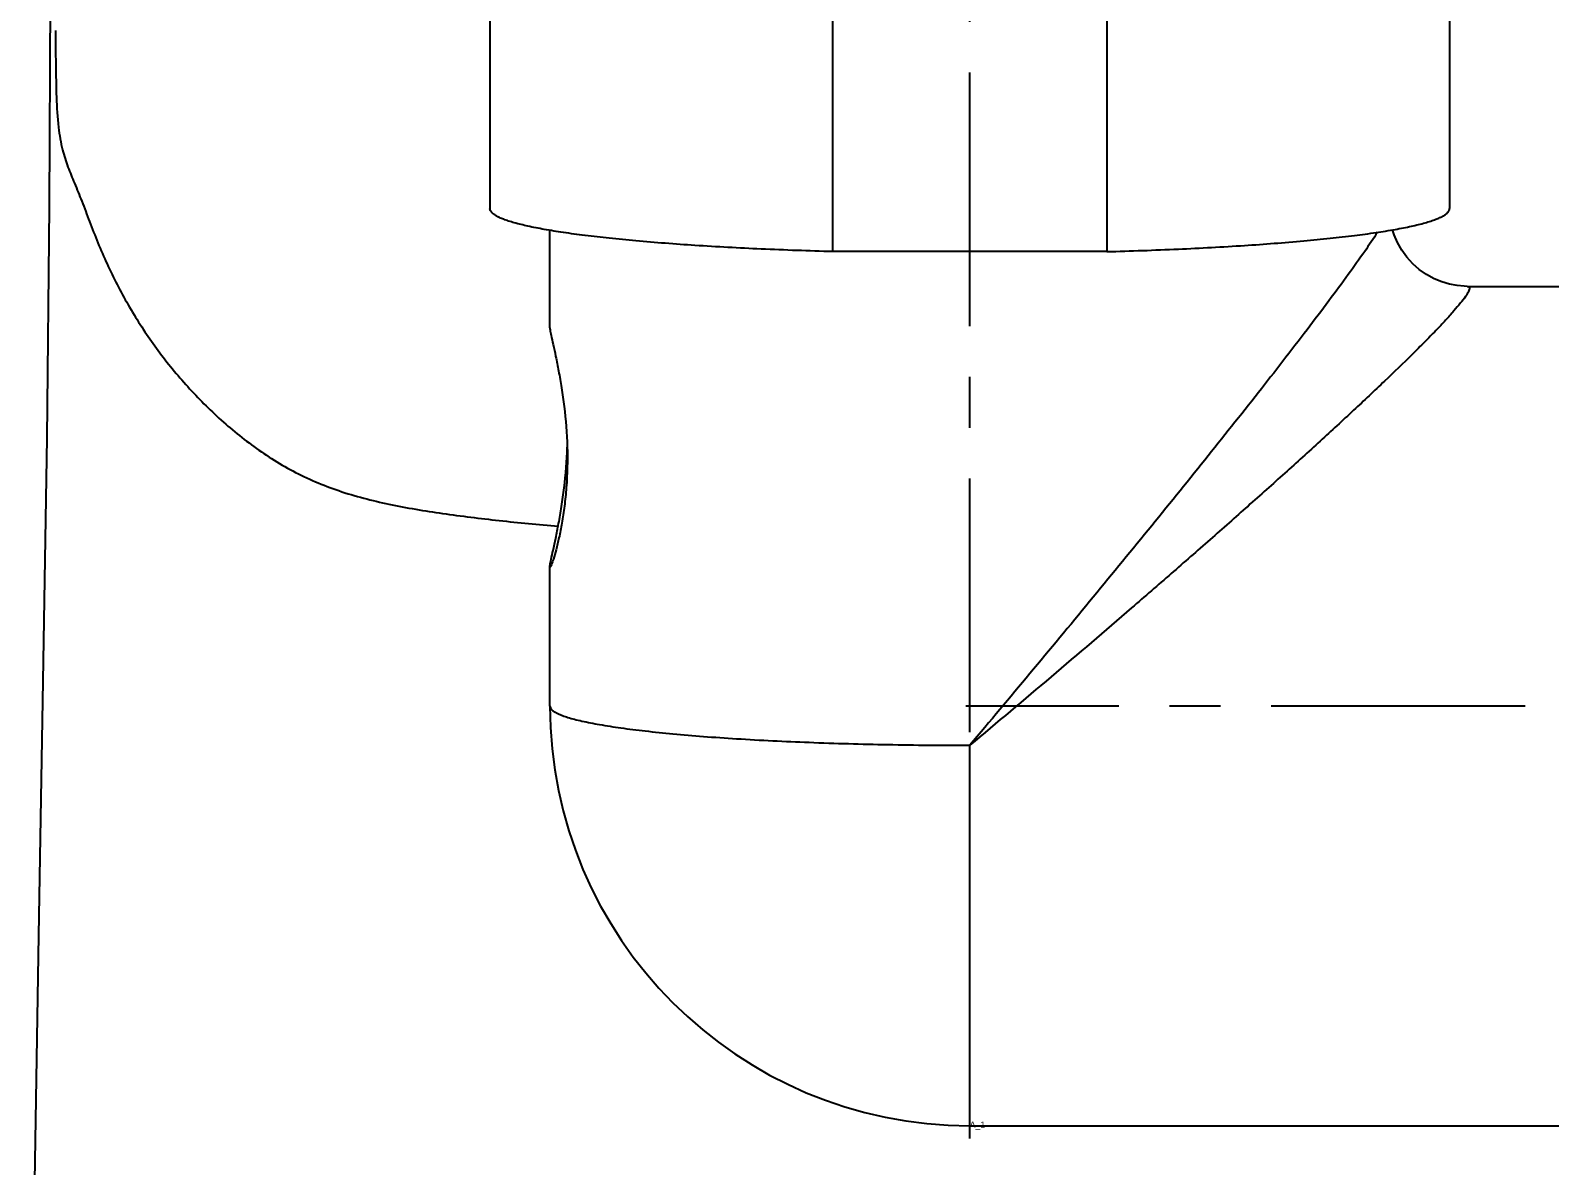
# Model space of a CAD drawing. Header units: millimetres. Extents: x 601 to 1195, y -13 to 407.
# Drawn here: x 1010.33 to 1048.32, y 185.28 to 213.68 of the extents above; entities that cross this region are included whole.
import ezdxf

# ---------------------------------------------------------------- set-up
doc = ezdxf.new("R2010")
doc.units = ezdxf.units.MM
doc.header["$LTSCALE"] = 0.1
doc.linetypes.add('CENTERX2', pattern=[101.6, 63.5, -12.7, 12.7, -12.7])
for name, color, linetype in [('02___PRT_ALL_AXES', 7, 'Continuous'), ('CENTER', 1, 'CENTERX2'), ('DIM', 3, 'Continuous')]:
    doc.layers.add(name, color=color, linetype=linetype)
doc.styles.get("Standard").update_dxf_attribs({"font": 'arial.ttf'})
doc.dimstyles.new('ISO-25', dxfattribs={"dimtxt": 3.5, "dimasz": 3.5, "dimexe": 1.25, "dimexo": 0.625, "dimtad": 1, "dimtih": 1, "dimtoh": 1, "dimdec": 1, "dimdsep": 46, "dimtxsty": 'Standard', "dimcen": 2.5, "dimclrd": 5, "dimclre": 5, "dimclrt": 5, "dimadec": 0, "dimazin": 0, "dimtfac": 1, "dimtdec": 1, "dimtmove": 0, "dimatfit": 3, "dimfxl": 1, "dimarcsym": 0})

# ---------------------------------------------------------------- blocks, each defined once
blk = doc.blocks.new('*D9')
at = {"layer": 'Defpoints', "color": 0, "transparency": 16777216}
for p in [(1033.819, 294.026), (1057.171, 177.234), (1076.334, 177.234)]:
    blk.add_point(p, dxfattribs=at)
at = {"layer": 'DIM', "color": 5, "lineweight": -2, "transparency": 16777216}
for p, q in [((1034.444, 294.026), (1077.584, 294.026)), ((1076.334, 290.526), (1076.334, 238.042)), ((1076.334, 180.734), (1076.334, 233.218)), ((1057.796, 177.234), (1077.584, 177.234))]:
    blk.add_line(p, q, dxfattribs=at)
at = {"layer": 'DIM', "color": 5, "transparency": 16777216}
for points in [[(1075.751, 290.526), (1076.917, 290.526), (1076.334, 294.026)], [(1075.751, 180.734), (1076.917, 180.734), (1076.334, 177.234)]]:
    blk.add_solid(points, dxfattribs=at)
at = {"layer": 'DIM', "color": 5, "transparency": 16777216, "insert": (1076.334, 235.63), "char_height": 3.5, "attachment_point": 5}
blk.add_mtext('116.8', dxfattribs=at)

msp = doc.modelspace()

# ---------------------------------------------------------------- linework, layer by layer
at = {"color": 7, "linetype": 'Continuous'}
for p, q in [((1030.391, 219.098), (1030.391, 208.146)), ((1037.247, 219.098), (1037.247, 208.146)), ((1037.247, 208.146), (1030.391, 208.146)), ((1046.264, 207.278), (1046.264, 207.278)), ((1033.819, 186.278), (1033.819, 195.795))]:
    msp.add_line(p, q, dxfattribs=at)
for points in [[(1010.819, 214.495), (1010.798, 209.264), (1010.736, 203.477), (1010.64, 197.4), (1010.527, 191.032), (1010.417, 184.373), (1010.326, 177.735)], [(1046.264, 207.278), (1046.186, 207.28), (1046.008, 207.296), (1045.819, 207.331), (1045.625, 207.388), (1045.431, 207.468), (1045.242, 207.571), (1045.064, 207.697), (1044.899, 207.842), (1044.751, 208.006), (1044.624, 208.184), (1044.518, 208.372), (1044.435, 208.565), (1044.396, 208.694)]]:
    msp.add_lwpolyline(points, dxfattribs=at)
for points, knots in [([(1010.954, 213.681), (1010.955, 213.4), (1010.959, 212.842), (1010.972, 212.033), (1011.012, 211.315), (1011.107, 210.728), (1011.259, 210.265), (1011.435, 209.842), (1011.621, 209.39), (1011.807, 208.89), (1012.011, 208.364), (1012.24, 207.836), (1012.492, 207.319), (1012.859, 206.645), (1013.379, 205.833), (1014.103, 204.919), (1014.922, 204.065), (1015.844, 203.289), (1016.88, 202.623), (1018.045, 202.131), (1019.31, 201.805), (1020.654, 201.583), (1022.067, 201.412), (1023.031, 201.317), (1023.524, 201.278)], [0, 0, 0, 0, 0.042166, 0.083893, 0.121678, 0.15032, 0.172876, 0.194852, 0.21911, 0.246379, 0.275064, 0.30394, 0.332756, 0.361565, 0.419268, 0.47746, 0.536639, 0.596907, 0.658274, 0.721001, 0.786112, 0.854292, 0.925657, 1, 1, 1, 1]), ([(1030.391, 208.146), (1029.795, 208.163), (1028.645, 208.204), (1027.003, 208.293), (1025.736, 208.388), (1024.821, 208.478), (1024.218, 208.547), (1023.676, 208.62), (1023.199, 208.697), (1022.79, 208.777), (1022.493, 208.849), (1022.292, 208.91), (1022.169, 208.953), (1022.063, 208.996), (1021.977, 209.04), (1021.908, 209.084), (1021.859, 209.129), (1021.827, 209.175), (1021.819, 209.208), (1021.819, 209.223)], [0, 0, 0, 0, 0.204872, 0.39461, 0.564457, 0.64057, 0.71017, 0.772834, 0.828197, 0.875949, 0.915867, 0.932846, 0.947833, 0.960844, 0.971914, 0.981126, 0.988634, 0.994739, 1, 1, 1, 1]), ([(1037.247, 208.146), (1037.844, 208.163), (1038.993, 208.204), (1040.636, 208.293), (1041.902, 208.388), (1042.817, 208.478), (1043.42, 208.547), (1043.962, 208.62), (1044.439, 208.697), (1044.849, 208.777), (1045.145, 208.849), (1045.346, 208.91), (1045.47, 208.953), (1045.575, 208.996), (1045.662, 209.04), (1045.73, 209.084), (1045.78, 209.129), (1045.811, 209.175), (1045.819, 209.208), (1045.819, 209.223)], [0, 0, 0, 0, 0.204872, 0.39461, 0.564457, 0.64057, 0.71017, 0.772834, 0.828197, 0.875949, 0.915867, 0.932846, 0.947833, 0.960844, 0.971914, 0.981126, 0.988634, 0.994739, 1, 1, 1, 1]), ([(1044.018, 208.632), (1043.915, 208.47), (1043.674, 208.115), (1043.267, 207.544), (1042.786, 206.891), (1042.039, 205.904), (1041.007, 204.574), (1039.68, 202.904), (1038.272, 201.162), (1036.319, 198.777), (1034.826, 196.988), (1033.819, 195.795)], [0, 0, 0, 0, 0.035111, 0.078436, 0.128341, 0.183421, 0.304825, 0.436214, 0.573634, 0.714528, 1, 1, 1, 1]), ([(1046.319, 207.232), (1046.319, 207.22), (1046.313, 207.191), (1046.293, 207.144), (1046.261, 207.087), (1046.197, 206.99), (1046.087, 206.846), (1045.919, 206.649), (1045.711, 206.419), (1045.466, 206.16), (1045.188, 205.876), (1044.763, 205.452), (1044.172, 204.882), (1043.403, 204.16), (1042.571, 203.393), (1041.69, 202.595), (1040.772, 201.774), (1039.824, 200.936), (1038.853, 200.087), (1037.531, 198.941), (1035.854, 197.505), (1034.5, 196.364), (1033.819, 195.795)], [0, 0, 0, 0, 0.002181, 0.005159, 0.008994, 0.013706, 0.025714, 0.041018, 0.059361, 0.080451, 0.103989, 0.129686, 0.186512, 0.249116, 0.316095, 0.386382, 0.459175, 0.533859, 0.609952, 0.687066, 0.843137, 1, 1, 1, 1]), ([(1046.264, 207.278), (1046.278, 207.278), (1046.301, 207.275), (1046.318, 207.252), (1046.319, 207.239), (1046.319, 207.232)], [0, 0, 0, 0, 0.527983, 0.747088, 1, 1, 1, 1])]:
    msp.add_open_spline(points, degree=3, knots=knots, dxfattribs=at)
at = {"layer": '02___PRT_ALL_AXES', "color": 7, "linetype": 'Continuous'}
for p, q in [((1021.819, 220.175), (1021.819, 209.223)), ((1045.819, 220.175), (1045.819, 209.223)), ((1023.319, 206.236), (1023.319, 208.68)), ((1046.258, 207.278), (1052.819, 207.278)), ((1023.323, 200.25), (1023.319, 200.263)), ((1023.319, 196.778), (1023.319, 200.25)), ((1033.819, 186.278), (1052.819, 186.278))]:
    msp.add_line(p, q, dxfattribs=at)
msp.add_arc((1033.819, 196.778), 10.5, 180, 270, dxfattribs=at)
for points, knots in [([(1023.319, 206.236), (1023.319, 206.234), (1023.32, 206.22), (1023.322, 206.205), (1023.323, 206.194)], [0, 0, 0, 0, 0.184571, 1, 1, 1, 1]), ([(1023.323, 206.194), (1023.33, 206.146), (1023.356, 206.024), (1023.404, 205.802), (1023.468, 205.506), (1023.541, 205.144), (1023.614, 204.727), (1023.704, 204.096), (1023.769, 203.263), (1023.752, 202.427), (1023.688, 201.791), (1023.625, 201.37), (1023.553, 201.006), (1023.481, 200.707), (1023.416, 200.482), (1023.375, 200.358), (1023.355, 200.31)], [0, 0, 0, 0, 0.024301, 0.062863, 0.114276, 0.1768, 0.248528, 0.327424, 0.497725, 0.668239, 0.747342, 0.819324, 0.882246, 0.934362, 0.974077, 1, 1, 1, 1]), ([(1023.323, 200.304), (1023.33, 200.352), (1023.355, 200.475), (1023.404, 200.698), (1023.469, 200.996), (1023.542, 201.36), (1023.615, 201.78), (1023.705, 202.416), (1023.744, 202.914), (1023.753, 203.255)], [0, 0, 0, 0, 0.04853, 0.12587, 0.229158, 0.354861, 0.499101, 0.657757, 1, 1, 1, 1]), ([(1023.319, 200.263), (1023.319, 200.265), (1023.32, 200.279), (1023.322, 200.293), (1023.323, 200.304)], [0, 0, 0, 0, 0.18544, 1, 1, 1, 1]), ([(1023.355, 200.31), (1023.352, 200.301), (1023.346, 200.286), (1023.336, 200.267), (1023.33, 200.256), (1023.325, 200.25), (1023.323, 200.25)], [0, 0, 0, 0, 0.411674, 0.714383, 0.908117, 1, 1, 1, 1]), ([(1023.319, 196.778), (1023.319, 196.762), (1023.33, 196.724), (1023.372, 196.676), (1023.438, 196.628), (1023.527, 196.582), (1023.64, 196.535), (1023.778, 196.489), (1023.94, 196.444), (1024.202, 196.381), (1024.587, 196.307), (1025.116, 196.225), (1025.728, 196.149), (1026.418, 196.078), (1027.179, 196.014), (1028.314, 195.936), (1029.852, 195.861), (1031.797, 195.807), (1033.136, 195.795), (1033.819, 195.795)], [0, 0, 0, 0, 0.004684, 0.010438, 0.017877, 0.027279, 0.038768, 0.052395, 0.068173, 0.086097, 0.128271, 0.178621, 0.23672, 0.302047, 0.374001, 0.451908, 0.622589, 0.807627, 1, 1, 1, 1])]:
    msp.add_open_spline(points, degree=3, knots=knots, dxfattribs=at)
at = {"layer": 'CENTER'}
for p, q in [((1033.819, 145.32), (1033.819, 297.458)), ((1128.989, 196.778), (1033.719, 196.778))]:
    msp.add_line(p, q, dxfattribs=at)

# ---------------------------------------------------------------- texts
at = {"layer": '02___PRT_ALL_AXES', "color": 7, "linetype": 'Continuous', "insert": (1033.819, 186.381), "char_height": 0.1562, "width": 0.375, "attachment_point": 1, "line_spacing_factor": 0.9}
msp.add_mtext('A_1', dxfattribs=at)

# ---------------------------------------------------------------- dimensions: what is measured, and where the dimension line sits
at = {"layer": 'DIM'}
dim = msp.add_linear_dim(base=(1076.334, 177.234), p1=(1033.819, 294.026), p2=(1057.171, 177.234), angle=90, dimstyle='ISO-25', dxfattribs=at)
dim.commit()
dim.dimension.update_dxf_attribs({"geometry": '*D9', "text_midpoint": (1076.334, 235.63)})

doc.saveas('drawing.dxf')
